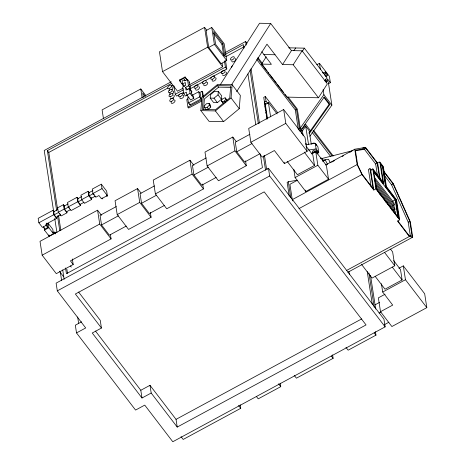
<?xml version="1.0" encoding="UTF-8"?>
<svg xmlns="http://www.w3.org/2000/svg" width="465" height="465" viewBox="0 0 465 465"><rect width="100%" height="100%" fill="white"/><g stroke="black" fill="none" stroke-linecap="round" stroke-linejoin="round"><path stroke-width="0.7" d="M200.839 110.624L201.92 97.371L217.574 84.421L232.145 84.723L240.335 95.43L239.254 108.676L223.601 121.627L209.029 121.324L200.839 110.624L215.405 110.92L231.059 97.97L232.145 84.723M203.525 109.571L204.397 98.929L218.649 87.141L231.215 87.397M210.221 98.109L210.5 94.686L214.545 91.343L218.312 91.419L221.706 95.854L221.427 99.278L217.382 102.626L213.615 102.544L210.221 98.109L213.987 98.191L218.033 94.843L218.312 91.419M220.305 84.677L259.546 23.25L270.7 23.477L291.456 50.598L302.099 50.819L327.366 83.828L318.461 97.772L286.835 97.121L261.574 64.106L266.218 56.835M231.46 84.909L270.7 23.477M236.633 91.663L266.968 44.175L282.551 64.542L293.194 64.757L318.461 97.772M282.551 64.542L291.456 50.598M293.886 50.732L295.653 47.971M293.194 64.757L302.099 50.819M302.262 51.464L304.377 48.151L326.901 77.579L324.785 80.898M221.317 100.707L222.752 98.673L225.089 97.813L225.99 98.987L224.554 101.021L222.218 101.876L221.317 100.707L223.386 103.41L222.485 102.236M303.157 135.716L302.407 130.892L300.268 128.096L323.89 94.686L323.111 89.669M301.646 129.032L324.279 96.993L329.929 104.375L309.283 133.577M310.492 130.671L305.72 124.44L302.424 129.107L301.983 128.532M302.407 130.892L305.708 126.224L309.178 130.764L311.265 144.202M308.841 133.007L329.15 104.3L329.929 104.375M309.911 136.187L331.876 105.119L328.325 82.183L326.68 80.038M305.592 144.76L315.247 143.307L317.886 146.748L318.752 152.34L317.461 153.909A2.517 2.034 -8.8 0 0 315.311 151.468A2.517 2.034 -8.8 0 0 312.521 153.677M204.623 107.735L207.134 107.386L209.355 105.177L209.07 103.311L206.559 103.66L204.333 105.875L204.623 107.735L206.024 109.571L208.535 109.223L210.761 107.008L210.476 105.148L209.07 103.311M217.475 85.607L203.228 97.4L202.24 109.461L215.504 109.734L229.756 97.946L230.739 85.88L217.475 85.607L218.649 87.141M206.745 30.219L204.565 27.377L159.443 51.789L162.512 71.627L177.496 91.204L183.216 88.112M211.761 27.487L206.094 30.551L208.709 47.436L221.096 63.618L226.757 60.549L224.147 43.669L211.761 27.487L214.377 44.373L226.757 60.549M162.512 71.627L207.64 47.215L204.565 27.377M208.709 47.436L214.377 44.373M223.688 55.538L221.95 44.285L222.927 43.757L213.638 31.62L215.597 44.28L224.886 56.416L222.927 43.757M145.638 95.308L140.785 88.96L102.102 109.885L103.433 118.47M171.196 81.77L44.216 150.474L53.626 211.279M225.246 52.528L245.619 41.507L246.938 43.222M56.684 210.715L47.383 150.614L171.504 83.462M225.42 54.289L243.375 44.576L243.927 48.151M181.786 83.142L183.477 85.891L179.502 80.689L179.397 80.021L185.064 76.958L187.052 79.556M179.502 80.689L185.163 77.626L185.064 76.958M57.648 209.686L48.784 152.45L167.819 88.048M171.637 85.984L172.91 85.293M225.589 56.794L244.16 46.744M185.256 80.678L184.506 79.701L182.146 80.974L182.611 83.962L184.483 86.409M188.621 89.17L190.342 88.24L189.354 81.852L187.482 79.405L184.692 80.91L184.506 79.701M182.611 83.962L185.279 82.514L185.709 85.269L182.646 86.926L183.681 93.599L185.552 96.046L187.192 95.156M189.575 84.671L222.625 66.791L222.084 63.304M183.681 93.599L186.413 92.117L186.872 95.075L190.615 99.969L193.806 98.243L193.51 96.336L191.638 93.889L191.167 90.826L189.296 88.379L186.035 90.14L185.605 87.344L188.47 85.793L187.482 79.405M179.827 94.395L176.654 96.11L175.247 94.273L183.501 89.809M189.848 86.374L225.397 67.146L224.426 60.869M181.1 93.709L183.634 92.332M189.348 89.239L203.949 81.346M205.222 80.654L211.569 77.219M212.836 76.533L226.804 68.977L225.508 60.613M186.872 95.075L190.063 93.349L189.296 88.379M188.895 97.051L187.657 97.72L188.465 102.916L189.982 104.904L201.118 98.876L200.316 93.686L198.793 91.698L191.987 95.377M188.046 98.882L186.773 99.568L187.947 107.153L188.651 108.072L201.984 100.859M199.473 92.698L202.013 91.326L202.711 92.239L203.461 97.069M188.465 102.916L199.595 96.889L198.793 91.698M187.947 107.153L201.915 99.597M316.868 64.699L319.426 63.316L329.383 76.324L330.365 82.683L328.453 83.717M54.312 211.866L53.097 210.273L38.177 218.347L38.862 222.776L42.391 227.391L46.773 225.019L46.483 223.119M64.681 206.251L63.467 204.664L57.631 207.826L58.317 212.255L61.148 215.958L66.989 212.801L66.791 211.534M78.254 198.91L77.039 197.323L67.524 202.467L68.21 206.902L71.046 210.604L80.561 205.46L80.364 204.193M89.361 192.899L88.147 191.313L80.939 195.213L81.625 199.642L84.461 203.35L91.669 199.45L91.373 197.549M101.329 184.181L92.273 189.081L92.959 193.51L95.796 197.218L98.952 195.509L101.446 198.77L107.345 195.579L106.659 191.15L101.329 184.181L102.015 188.61L107.345 195.579M277.651 112.658L265.3 96.511L263.736 97.359L267.09 119.046M57.707 209.587L53.742 211.732L54.219 214.795L56.178 217.358L60.706 214.906L59.532 213.371M68.169 203.926L64.112 206.117L64.589 209.186L66.547 211.749L70.604 209.552M81.584 196.666L77.684 198.776L78.161 201.845L80.12 204.402L84.014 202.292M92.919 190.534L88.792 192.766L89.263 195.835L91.227 198.392L95.348 196.16M38.862 222.776L53.783 214.708L53.097 210.273M58.317 212.255L64.153 209.099L63.467 204.664M68.21 206.902L77.725 201.752L77.039 197.323M81.625 199.642L88.832 195.742L88.147 191.313M92.959 193.51L102.015 188.61M54.219 214.795L58.747 212.348M64.589 209.186L68.646 206.989L69.43 208.012M78.161 201.845L82.055 199.735M89.263 195.835L93.389 193.603L94.174 194.626M265.3 96.511L266.026 101.207L264.265 102.155L266.032 104.462M277.094 113.919L268.398 102.562L265.277 104.253L267.485 118.534M56.422 217.143L56.62 218.411L46.082 224.113L46.773 225.019M46.273 224.299L48.151 223.281L52.789 229.344L53.475 233.773L49.092 236.144L44.454 230.082L44.065 227.554M46.512 223.659L47.337 224.74L47.761 227.507L45 229.007L43.35 226.844M44.454 230.082L48.837 227.711L48.151 223.281M52.975 233.058L54.853 232.041L55.695 233.139M101.51 215.336L97.574 210.197L40.013 241.341L42.158 255.186L56.294 273.658L73.203 264.509L72.342 258.97M141.075 193.12L137.582 188.558L115.058 200.741L117.203 214.592L128.561 229.431L151.084 217.248L150.334 212.4M193.882 165.36L189.953 160.222L153.247 180.083L155.386 193.928L166.749 208.773L203.455 188.912L202.705 184.07M236.29 141.61L232.796 137.041L204.984 152.09L207.128 165.935L218.486 180.78L246.299 165.732L245.549 160.89M283.656 109.525L248.711 128.433L250.856 142.278L262.214 157.124L274.402 150.532L284.4 163.599L307.162 151.288L305.017 137.437L283.656 109.525L285.801 123.376L307.162 151.288M116.285 206.565L100.056 215.347L101.539 224.938L109.385 235.191L126.242 226.071M154.467 185.907L140.058 193.707L141.546 203.292L149.393 213.545L164.43 205.414M206.21 157.92L192.429 165.371L193.911 174.956L201.764 185.215L216.167 177.421M249.914 134.269L235.273 142.191L236.755 151.782L244.607 162.035L259.889 153.77M296.484 109.327L299.431 128.369L301.169 130.636L299.995 131.27L298.257 129.003L295.31 109.961L296.484 109.327L285.086 94.436M42.158 255.186L99.719 224.049L97.574 210.197M117.203 214.592L139.727 202.403L137.582 188.558M155.386 193.928L192.092 174.073L189.953 160.222M207.128 165.935L234.941 150.893L232.796 137.041M250.856 142.278L285.801 123.376M101.539 224.938L118.395 215.818M141.546 203.292L156.577 195.155M193.911 174.956L208.32 167.168M236.755 151.782L252.036 143.511M298.257 129.003L299.431 128.369M110.438 234.738L111.083 238.894L70.43 260.882L73.203 264.509M268.456 168.254L56.108 283.139L57.305 290.863L85.7 327.959L76.516 332.928L135.565 410.078L144.749 405.114L172.788 441.75L385.136 326.866L383.939 319.141L268.456 168.254L269.654 175.979L385.136 326.866M57.305 290.863L269.654 175.979M311.271 153.787L315.7 151.392L326.378 165.348L328.523 179.199L305.767 191.51L295.083 177.554L293.799 169.248M306.046 146.15L312.881 155.083L314.491 165.47L297.397 174.718L287.143 161.32M322.722 161.134L325.186 159.797L328.517 159.233L330.324 162.738M295.083 177.554L317.839 165.244L315.7 151.392M297.077 180.263L288.3 181.751L287.126 182.385L289.276 196.265M297.524 180.188L289.898 184.314L292.27 199.659L292.874 200.909M325.506 165.052L354.754 149.224L365.554 147.393L377.708 163.279L380.143 178.979M331.574 162.186L334.748 160.471M342.124 156.478L343.397 155.792M349.837 152.311L351.104 151.619M355.225 150.84L364.38 149.288L365.943 148.44L377.22 163.174L379.44 177.514M292.27 199.659L357.132 164.569L354.754 149.224M81.573 321.821L75.318 325.204L76.516 332.928M377.435 175.491L375.662 164.023L377.22 163.174M371.308 170.324L369.989 168.597L368.425 169.44L371.082 186.575M298.978 208.593L361.927 174.538L373.779 190.028L375.929 188.866L372.837 168.882L370.686 170.045L373.779 190.028M383.654 183.553L373.535 170.335L373.145 170.545L383.259 183.762L383.654 183.553L380.556 163.57L382.84 166.551L385.938 186.541L396.052 199.758L398.941 218.393L376.418 188.964M398.551 218.602L395.663 199.967L385.543 186.75L382.451 166.766L382.84 166.551M78.602 292.049L100.242 320.315L101.434 328.04L92.256 333.01L141.999 398.005L151.183 393.035L149.986 385.311L140.802 390.28L141.999 398.005M385.543 186.75L385.938 186.541M384.224 175.206L391.594 184.843L393.158 184.001L409.775 221.299L412.071 236.133L408.997 235.505L397.976 221.108M392.059 201.566L395.186 199.874L373.825 171.963M395.663 199.967L396.052 199.758M392.733 205.89L394.297 205.048L393.96 202.88L374.342 177.246M393.402 210.221L394.965 209.378L394.651 207.338L375.028 181.705M376.697 162.471L379.858 162.116L383.334 166.65L386.427 186.639L396.546 199.857L399.638 219.846L397.488 221.009L409.345 236.499L412.705 237.185L410.328 221.84L393.344 183.698L383.788 171.219M410.397 236.272L408.212 222.148L409.775 221.299M346.396 270.554L409.345 236.499M347.849 272.275L412.705 237.185M390.501 249.13L392.634 251.92L394.779 265.771L372.023 278.082L361.34 264.126M398.894 268.27L403.318 265.875L424.679 293.787L426.824 307.638L391.879 326.54L380.515 311.695L378.376 297.85L385.078 294.223M393.663 260.632L400.499 269.566L402.109 279.953L385.014 289.201L375.191 276.361M380.515 311.695L392.704 305.104L382.701 292.037L405.463 279.727L403.318 265.875M375.057 304.837L379.516 302.424M101.434 328.04L75.382 294.002L264.196 191.853L366.042 324.925L177.229 427.073L176.037 419.354L361.654 318.926M379.085 313.044L380.998 312.015M384.392 324.68L388.845 322.268M240.207 404.846L240.742 408.311L183.181 439.448L181.042 436.652M280.215 383.201L280.75 386.665L258.226 398.848L256.477 396.569M332.58 354.871L333.12 358.329L296.414 378.19L294.229 375.336M375.429 331.69L375.964 335.155L348.151 350.197L345.966 347.343M322.332 158.402L353.005 150.59M362.764 148.103L365.554 147.393M365.943 148.44L355.382 150.23L357.678 165.063L362.066 174.189L373.081 188.581L369.989 168.597M320.554 158.6L322.187 158.321L323.384 160.634M324.785 159.989L322.675 160.344L323.094 161.157M308.527 150.044L316.113 148.899L318.752 152.34M288.678 47.825L304.377 48.151M263.905 54.521L275.059 54.754M261.574 64.106L271.391 64.309L261.772 51.737M304.941 124.364L305.72 124.44M320.914 158.007L322.187 158.321M226.257 99.341L226.856 100.126M322.495 72.406L323.332 73.493M330.365 82.683L327.441 78.864L326.395 82.706L325.302 79.416M380.55 164.279L382.451 166.766M384.049 172.096L393.158 184.001M323.89 94.686L331.876 105.119M364.38 149.288L375.662 164.023M323.931 97.487L329.15 104.3M372.837 168.882L382.951 182.1L379.858 162.116M374.674 179.414L394.297 205.048M375.348 183.745L394.965 209.378M376.115 186.477L395.297 211.54L395.634 213.702L376.016 188.069M375.929 188.866L399.638 219.846M379.062 193.138L380.358 194.835M385.125 201.06L386.421 202.757M391.617 209.552L392.483 210.68M257.889 57.532L262.272 63.257M288.12 97.034L297.321 109.06L300.268 128.096M313.602 130.328L333.248 155.996M257.471 58.358L267.113 70.953M267.991 72.098L268.869 73.249M269.747 74.394L276.32 82.985M277.198 84.13L283.772 92.721M312.992 130.898L332.208 156.002M256.738 59.561L295.31 109.961M312.062 132.205L330.836 156.74M305.685 143.301L306.906 144.888M317.839 165.244L328.523 179.199M384.526 252.373L394.779 265.771M405.463 279.727L426.824 307.638M266.026 101.207L267.788 103.515M213.505 33.253L221.95 44.285M304.238 152.072L314.491 165.47M392.28 267.113L402.109 279.953M225.397 67.146L226.804 68.977M207.64 47.215L222.625 66.791M231.059 97.97L239.254 108.676M225.089 97.813L227.158 100.516M224.554 101.021L225.333 102.038M218.033 94.843L221.427 99.278M213.987 98.191L217.382 102.626M267.317 169.394L266.445 168.249L264.451 155.368M215.405 110.92L223.601 121.627M209.355 105.177L210.761 107.008M185.163 77.626L187.157 80.224M199.595 96.889L201.118 98.876M207.134 107.386L208.535 109.223M188.47 85.793L190.342 88.24M234.941 150.893L246.299 165.732M374.215 332.87L375.964 335.155M185.605 87.344L187.476 89.791M190.063 93.349L193.806 98.243M179.397 80.021L180.589 81.584M145.353 96.429L142.726 93L143.389 97.266M192.092 174.073L203.455 188.912M331.371 356.05L333.12 358.329M139.727 202.403L151.084 217.248M278.564 383.811L280.75 386.665M106.462 195.55L107.223 196.544M102.033 197.945L102.794 198.939M88.832 195.742L91.669 199.45M47.383 150.614L48.784 152.45M99.719 224.049L111.083 238.894M238.557 405.457L240.742 408.311M77.725 201.752L80.561 205.46M64.153 209.099L66.989 212.801M53.783 214.708L56.62 218.411M52.801 231.878L54.039 233.5M48.837 227.711L53.475 233.773M45.698 224.816L47.761 227.507M70.448 265.963L71.314 267.096M149.986 385.311L176.037 419.354M59.357 271.159L63.705 276.844M151.183 393.035L177.229 427.073M95.459 331.039L140.802 390.28M325.186 159.797L327.598 164.47M357.132 164.569L361.927 174.538M391.594 184.843L408.212 222.148M395.186 199.874L397.866 217.19L376.505 189.278L373.535 170.335M382.928 181.623L383.259 183.762M381.416 283.731L382.701 292.037M370.512 275.483L375.714 309.074M368.919 272.938L374.249 307.394M367.216 271.525L372.325 304.54M319.426 63.316L320.408 69.674M348.924 271.479L349.355 274.257M315.247 143.307L316.113 148.899M305.708 126.224L308.557 144.621M301.169 130.636L301.605 133.467M305.551 190.127L305.767 191.51M288.3 181.751L290.77 197.712M284.191 162.215L284.4 163.599M268.398 102.562L270.613 116.843M264.376 102.864L264.597 104.282M264.812 105.695L265.579 110.653M265.8 112.071L266.021 113.483M266.242 114.902L266.457 116.32M266.678 117.732L266.898 119.15M251.048 68.797L259.464 123.173M245.619 41.507L246.177 45.082M250.054 70.122L258.36 123.771M263.341 155.967L265.556 170.271M247.915 73.912L255.779 124.707M260.324 154.043L262.429 167.638L66.431 273.676L65.548 267.95M202.013 91.326L202.868 96.842M189.04 82.16L189.145 82.822M189.784 103.608L189.982 104.904M173.957 85.909L175.247 94.273M140.785 88.96L142.11 97.545M77.649 316.979L78.643 323.408M58.532 215.411L60.857 230.437M66.838 269.072L67.506 273.362M57.462 215.719L59.787 230.745M54.736 218.434L56.951 232.738M62.711 269.938L64.147 279.238M54.853 232.041L55.149 233.936M60.357 272.333L61.642 280.645M48.901 234.877L49.092 236.144M235.11 58.561A2.284 1.232 -37.4 0 1 234.593 61.153A2.284 1.232 -37.4 0 1 231.808 61.194M225.874 72.18A2.284 1.232 -37.4 0 1 225.351 74.778A2.284 1.232 -37.4 0 1 222.572 74.813M215.051 77.789A2.284 1.232 -37.4 0 1 215.94 79.201A2.284 1.232 -37.4 0 1 213.528 81.125A2.284 1.232 -37.4 0 1 212.214 80.05M206.652 82.328A2.284 1.232 -37.4 0 1 207.541 83.747A2.284 1.232 -37.4 0 1 205.123 85.67A2.284 1.232 -37.4 0 1 203.815 84.589M198.863 86.792A2.284 1.232 -37.4 0 1 198.34 89.39A2.284 1.232 -37.4 0 1 195.562 89.425M190.83 90.89A2.284 1.232 -37.4 0 1 191.347 92.895M182.821 95.226A2.284 1.232 -37.4 0 1 183.704 96.639A2.284 1.232 -37.4 0 1 181.292 98.563A2.284 1.232 -37.4 0 1 179.984 97.487M174.026 99.981A2.284 1.232 -37.4 0 1 174.916 101.393A2.284 1.232 -37.4 0 1 172.503 103.323A2.284 1.232 -37.4 0 1 171.19 102.242M173.701 95.209A2.284 1.232 -37.4 0 1 173.183 97.807A2.284 1.232 -37.4 0 1 170.399 97.842M172.649 91.059A2.284 1.232 -37.4 0 1 173.683 91.983A2.284 1.232 -37.4 0 1 172.3 93.86M170.388 94.424A2.284 1.232 -37.4 0 1 169.812 93.32M172.428 86.955A2.284 1.232 -37.4 0 1 171.661 89.733M169.748 90.297A2.284 1.232 -37.4 0 1 169.126 89.588M231.721 67.646A2.284 1.232 -37.4 0 1 232.558 65.617M189.424 89.053A2.284 1.232 -37.4 0 1 190.418 90.187M312.649 153.206A2.517 2.034 -8.8 0 1 314.753 150.009A2.517 2.034 -8.8 0 1 316.985 152.921M313.468 153.276A1.61 1.302 -8.8 0 1 313.625 152.95M313.869 152.665A1.61 1.302 -8.8 0 1 314.2 152.433M314.584 152.282A1.61 1.302 -8.8 0 1 314.997 152.206M315.799 152.328A1.61 1.302 -8.8 0 1 316.56 153.072M311.922 143.801A2.517 2.034 -8.8 0 1 314.939 143.272A2.517 2.034 -8.8 0 1 316.154 145.493M326.273 76.086A2.284 0.546 61.6 0 1 324.605 74.72A2.284 0.546 61.6 0 1 324.39 72.604M231.93 59.997A2.284 1.232 -37.4 0 0 234.25 57.102A2.284 1.232 -37.4 0 0 230.931 58.084A2.284 1.232 -37.4 0 0 231.93 59.997M222.694 73.621A2.284 1.232 -37.4 0 0 225.008 70.721A2.284 1.232 -37.4 0 0 221.695 71.703A2.284 1.232 -37.4 0 0 222.694 73.621M212.284 79.248A2.284 1.232 -37.4 0 0 214.603 76.353A2.284 1.232 -37.4 0 0 211.29 77.335A2.284 1.232 -37.4 0 0 212.284 79.248M203.885 83.793A2.284 1.232 -37.4 0 0 206.204 80.898A2.284 1.232 -37.4 0 0 202.885 81.881A2.284 1.232 -37.4 0 0 203.885 83.793M195.684 88.234A2.284 1.232 -37.4 0 0 197.997 85.339A2.284 1.232 -37.4 0 0 194.684 86.316A2.284 1.232 -37.4 0 0 195.684 88.234M180.054 96.685A2.284 1.232 -37.4 0 0 182.373 93.791A2.284 1.232 -37.4 0 0 179.054 94.773A2.284 1.232 -37.4 0 0 180.054 96.685M171.26 101.446A2.284 1.232 -37.4 0 0 173.579 98.545A2.284 1.232 -37.4 0 0 170.266 99.527A2.284 1.232 -37.4 0 0 171.26 101.446M170.521 96.65A2.284 1.232 -37.4 0 0 172.841 93.756A2.284 1.232 -37.4 0 0 169.522 94.738A2.284 1.232 -37.4 0 0 170.521 96.65M169.882 92.523A2.284 1.232 -37.4 0 0 172.201 89.629A2.284 1.232 -37.4 0 0 168.882 90.611A2.284 1.232 -37.4 0 0 169.882 92.523M169.243 88.397A2.284 1.232 -37.4 0 0 171.562 85.502A2.284 1.232 -37.4 0 0 168.243 86.484A2.284 1.232 -37.4 0 0 169.243 88.397M325.302 73.046A2.284 0.546 61.6 0 0 327.348 75.847A2.284 0.546 61.6 0 0 326.139 72.61A2.284 0.546 61.6 0 0 325.302 73.046"/></g></svg>
